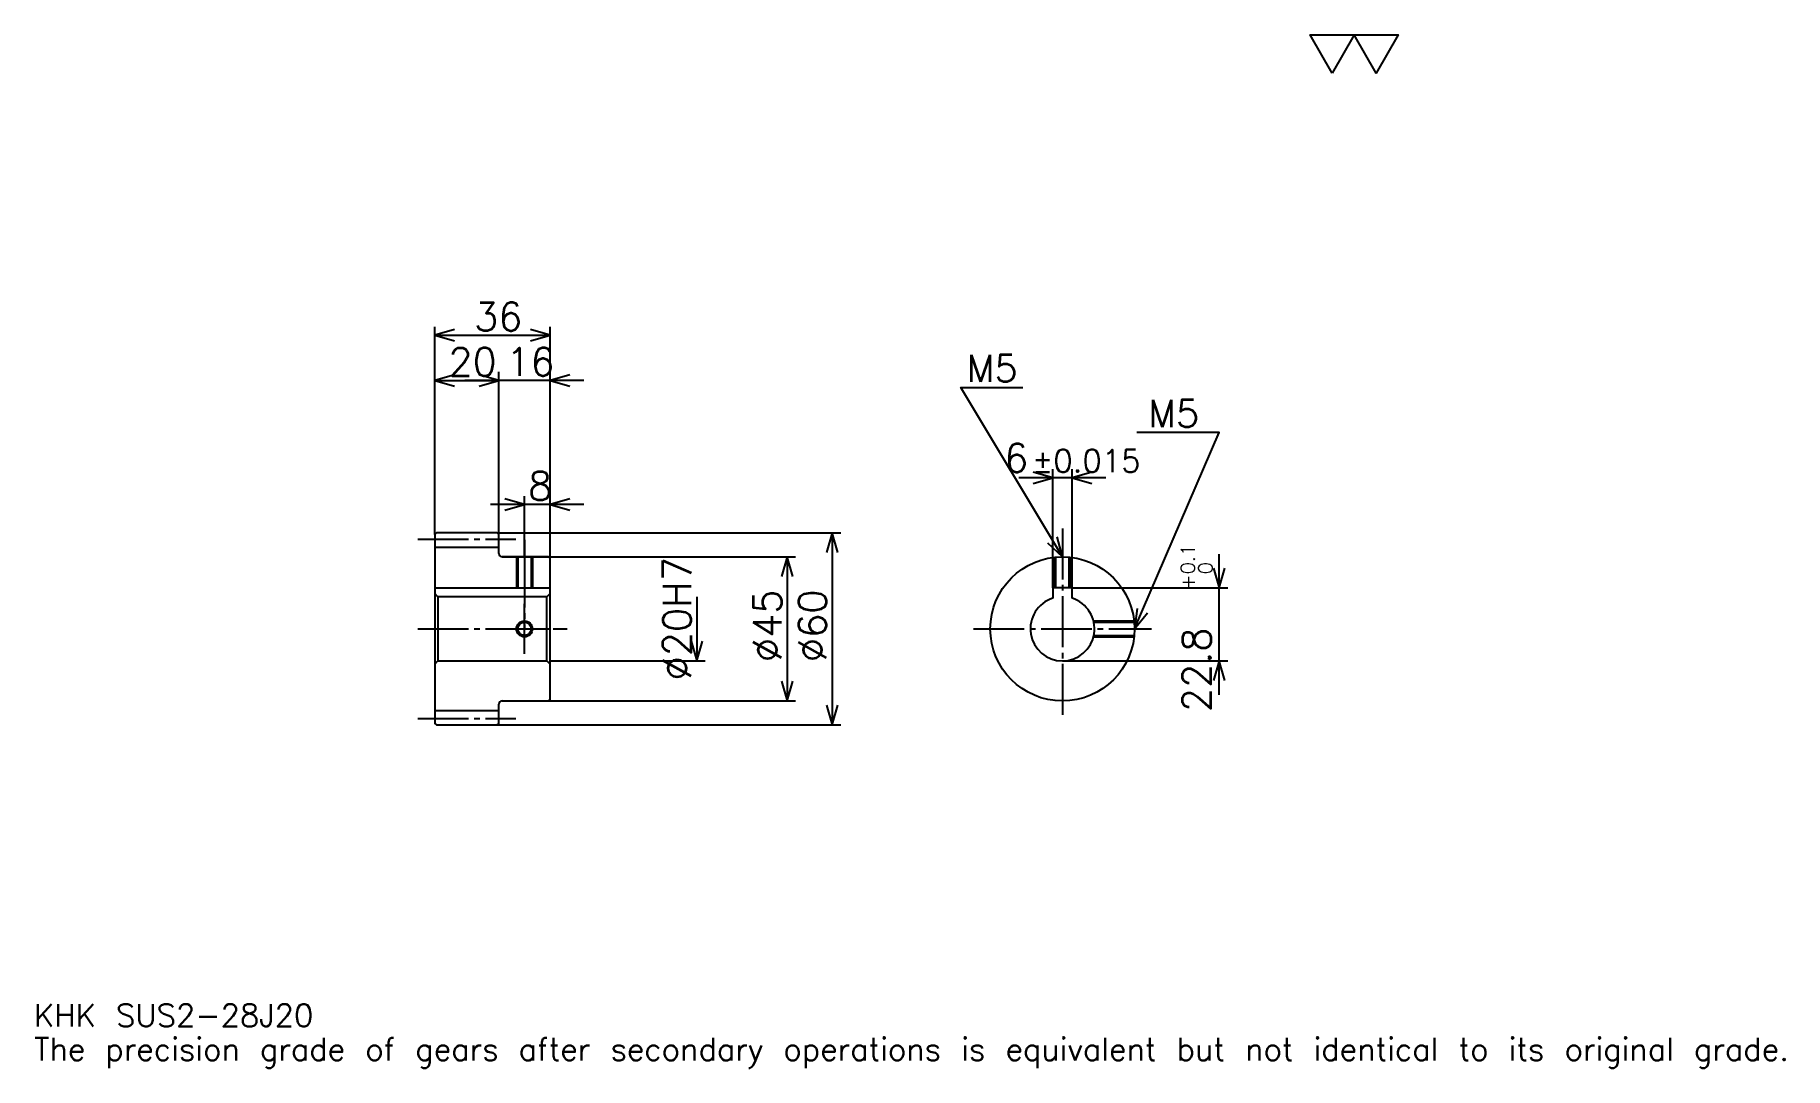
# Model space of a CAD drawing. Extents: x 18 to 564, y 6 to 329.
import ezdxf

# ---------------------------------------------------------------- set-up
doc = ezdxf.new("R2010")
doc.units = 0
doc.linetypes.add('DASHDOT', pattern=[21.130436, 15.847826, -1.76087, 1.76087, -1.76087])
doc.layers.get('0').update_dxf_attribs({"linetype": 'CONTINUOUS'})
doc.layers.add('DASHDOT', color=6, linetype='DASHDOT')
doc.styles.add('KANJI', font='TXT', dxfattribs={"bigfont": 'BIGFONT'})

msp = doc.modelspace()

# ---------------------------------------------------------------- linework, layer by layer
at = {"color": 5}
for p, q in [((142.630432, 173.510864), (142.630432, 237.782593)), ((142.630432, 235.141296), (178.630432, 235.141296)), ((178.630432, 173.510864), (178.630432, 237.782593)), ((142.630432, 221.054352), (162.630432, 221.054352)), ((189.195648, 221.054352), (152.065216, 221.054352)), ((162.630432, 173.510864), (162.630432, 223.695648)), ((335.478271, 156.310867), (335.478271, 193.304337)), ((341.478271, 156.310867), (341.478271, 193.304337)), ((352.043457, 190.66304), (324.913025, 190.66304)), ((189.195648, 182.315216), (160.065216, 182.315216)), ((170.630432, 173.510864), (170.630432, 184.956512)), ((142.630432, 173.010864), (142.630432, 173.510864)), ((162.130432, 173.510864), (178.630432, 173.510864)), ((162.630432, 173.010864), (162.630432, 173.510864)), ((170.630432, 166.010864), (170.630432, 173.510864)), ((170.630432, 166.010864), (170.630432, 173.510864)), ((178.630432, 173.510864), (269.315216, 173.510864)), ((178.630432, 165.510864), (178.630432, 173.510864)), ((266.67392, 173.510864), (266.67392, 113.510864)), ((163.630432, 166.010864), (178.630432, 166.010864)), ((178.630432, 166.010864), (255.228256, 166.010864)), ((252.586945, 166.010864), (252.586945, 121.010864)), ((387.391296, 122.945648), (387.391296, 166.876083)), ((224.41304, 153.510864), (224.41304, 133.510864)), ((341.478271, 156.310867), (390.032593, 156.310867)), ((178.630432, 133.510864), (227.054352, 133.510864)), ((338.478271, 133.510864), (390.032593, 133.510864)), ((163.630432, 121.010864), (178.630432, 121.010864)), ((178.630432, 121.010864), (255.228256, 121.010864)), ((162.130432, 113.510864), (178.630432, 113.510864)), ((178.630432, 113.510864), (269.315216, 113.510864))]:
    msp.add_line(p, q, dxfattribs=at)
at = {"color": 4}
for p, q in [((142.630432, 169.010864), (162.630432, 169.010864)), ((142.630432, 156.310867), (178.630432, 156.310867)), ((143.630432, 153.510864), (143.630432, 133.510864)), ((177.630432, 153.510864), (178.630432, 154.510864)), ((177.630432, 133.510864), (178.630432, 132.510864)), ((142.630432, 118.010864), (162.630432, 118.010864))]:
    msp.add_line(p, q, dxfattribs=at)
at = {"color": 7}
msp.add_lwpolyline([(422.608704, 316.956512), (415.741302, 328.859985), (443.210876, 328.859985), (436.343475, 316.956512), (429.476105, 328.859985), (422.608704, 316.956512)], dxfattribs=at)
at = {"color": 5}
for points in [[(148.793472, 236.902161), (142.630432, 235.141296), (148.793472, 233.380432)], [(172.467392, 233.380432), (178.630432, 235.141296), (172.467392, 236.902161)], [(148.793472, 222.815216), (142.630432, 221.054352), (148.793472, 219.293472)], [(156.467392, 219.293472), (162.630432, 221.054352), (156.467392, 222.815216)], [(156.467392, 219.293472), (162.630432, 221.054352), (156.467392, 222.815216)], [(184.793472, 222.815216), (178.630432, 221.054352), (184.793472, 219.293472)], [(338.478271, 166.010864), (306.782593, 218.836945), (326.152161, 218.836945)], [(360.978271, 143.510864), (387.391296, 204.75), (361.682617, 204.75)], [(329.315216, 188.902161), (335.478271, 190.66304), (329.315216, 192.423904)], [(347.641296, 192.423904), (341.478271, 190.66304), (347.641296, 188.902161)], [(164.467392, 180.554352), (170.630432, 182.315216), (164.467392, 184.07608)], [(184.793472, 184.07608), (178.630432, 182.315216), (184.793472, 180.554352)], [(268.434784, 167.347824), (266.67392, 173.510864), (264.913025, 167.347824)], [(333.797485, 170.389679), (338.478271, 166.010864), (336.817322, 172.201599)], [(254.347824, 159.847824), (252.586945, 166.010864), (250.82608, 159.847824)], [(385.630432, 162.473907), (387.391296, 156.310867), (389.152161, 162.473907)], [(361.802185, 149.867355), (360.978271, 143.510864), (365.03595, 148.472595)], [(222.652161, 139.673904), (224.41304, 133.510864), (226.17392, 139.673904)], [(389.152161, 127.347824), (387.391296, 133.510864), (385.630432, 127.347824)], [(250.82608, 127.173904), (252.586945, 121.010864), (254.347824, 127.173904)], [(264.913025, 119.673904), (266.67392, 113.510864), (268.434784, 119.673904)]]:
    msp.add_lwpolyline(points, dxfattribs=at)
at = {"color": 4}
for points in [[(162.630432, 167.010864), (162.630432, 173.010864), (162.130432, 173.510864), (143.130432, 173.510864), (142.630432, 173.010864), (142.630432, 132.510864)], [(163.630432, 121.010864), (178.130432, 121.010864), (178.630432, 121.510864), (178.630432, 165.510864), (178.130432, 166.010864), (163.630432, 166.010864)], [(168.130432, 166.010864), (168.130432, 156.310867)], [(168.56543, 166.010864), (168.56543, 156.310867)], [(172.695435, 166.010864), (172.695435, 156.310867)], [(173.130432, 166.010864), (173.130432, 156.310867)], [(335.978271, 156.310867), (335.978271, 165.871552)], [(336.413269, 156.310867), (336.413269, 165.915909)], [(340.543274, 156.310867), (340.543274, 165.915909)], [(340.978271, 156.310867), (340.978271, 165.871552)], [(142.630432, 132.510864), (143.630432, 133.510864), (177.630432, 133.510864), (177.630432, 153.510864), (143.630432, 153.510864), (142.630432, 154.510864)], [(341.478271, 153.050262), (341.478271, 156.310867), (335.478271, 156.310867), (335.478271, 153.050262)], [(348.160706, 146.010864), (360.838928, 146.010864)], [(348.262726, 145.575867), (360.883301, 145.575867)], [(348.160706, 141.010864), (360.838928, 141.010864)], [(348.262726, 141.445862), (360.883301, 141.445862)], [(142.630432, 132.510864), (142.630432, 114.010864), (143.130432, 113.510864), (162.130432, 113.510864), (162.630432, 114.010864), (162.630432, 120.010864)]]:
    msp.add_lwpolyline(points, dxfattribs=at)
for centre, radius in [((338.478271, 143.510864), 22.5), ((170.630432, 143.510864), 2.065)]:
    msp.add_circle(centre, radius, dxfattribs=at)
at = {"color": 7}
msp.add_circle((170.630432, 143.510864), 2.5, dxfattribs=at)
at = {"color": 4}
for centre, radius, start, end in [((163.630432, 167.010864), 1, 180, 270), ((338.478271, 143.510864), 10, 107.45760275, 72.54239725), ((163.630432, 120.010864), 1, 90, 180)]:
    msp.add_arc(centre, radius, start, end, dxfattribs=at)
at = {"layer": 'DASHDOT', "color": 7}
for p, q in [((338.478271, 174.815216), (338.478271, 115.728256)), ((137.347824, 171.510864), (167.91304, 171.510864)), ((170.630432, 166.010864), (170.630432, 143.510864)), ((137.347824, 143.510864), (183.91304, 143.510864)), ((310.695648, 143.510864), (366.260864, 143.510864)), ((137.347824, 115.510864), (167.91304, 115.510864))]:
    msp.add_line(p, q, dxfattribs=at)
for points in [[(170.630432, 171.293472), (170.630432, 151.028259)], [(170.630432, 135.728256), (170.630432, 151.293472)], [(162.847824, 143.510864), (178.41304, 143.510864)]]:
    msp.add_lwpolyline(points, dxfattribs=at)

# ---------------------------------------------------------------- texts
at = {"color": 7, "style": 'KANJI'}
for s, height, p in [('36', 8.804348, (154.907608, 236.549988)), ('20', 8.804348, (146.907608, 222.463043)), ('16', 8.804348, (164.907608, 222.463043)), ('M5', 8.452174, (308.543457, 220.597824)), ('M5', 8.452174, (365.204346, 206.510864)), ('6', 8.804348, (320.304321, 192.423904)), ('%%p0.015', 7.043478, (329.019562, 192.423904)), ('8', 8.804348, (171.769012, 183.723907)), ('KHK SUS2-28J20', 7.043478, (17.608696, 19.369566)), ('The precision grade of gears after secondary operations is equivalent but not identical to its original grade.', 7.043478, (17.608696, 8.804348))]:
    msp.add_text(s, height=height, dxfattribs=at).set_placement(p)
for s, height, p in [('%%c20H7', 8.804348, (222.652161, 127.442932)), ('0.1', 4.402174, (379.81955, 160.565643)), ('+', 4.402174, (379.81955, 155.635223)), ('0', 4.402174, (385.278259, 160.565643)), ('%%c45', 8.804348, (250.82608, 133.165756)), ('%%c60', 8.804348, (264.913025, 133.165756)), ('22.8', 8.804348, (384.75, 117.526512))]:
    msp.add_text(s, height=height, rotation=90, dxfattribs=at).set_placement(p)

doc.saveas('drawing.dxf')
